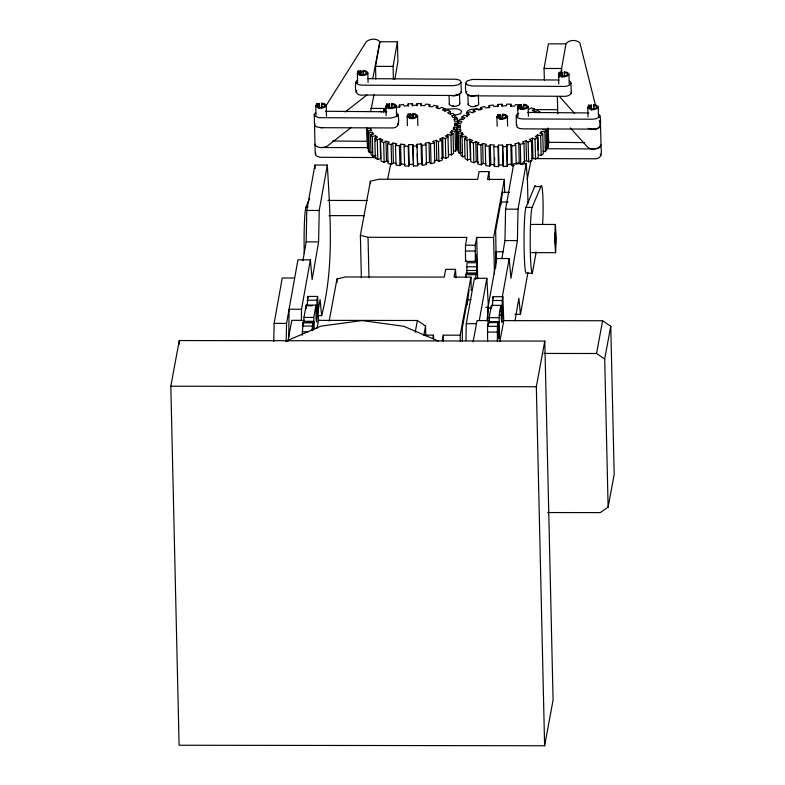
<?xml version="1.0" encoding="UTF-8"?>
<svg xmlns="http://www.w3.org/2000/svg" width="785" height="785" viewBox="0 0 785 785"><rect width="100%" height="100%" fill="white"/><g stroke="black" fill="none" stroke-linecap="round" stroke-linejoin="round"><path stroke-width="1.18" d="M495.649 268.156L495.973 251.759L503.038 251.769M489.477 323.135L489.163 317.68L491.459 305.336L501.262 305.355L501.262 318.769L501.939 322.301L502.518 315.021L502.164 300.498L502.861 296.71L493.058 296.701L492.48 306.013M288.733 337.089L289.096 309.231L301.528 309.251L310.379 259.855L297.937 259.835L286.554 323.42L286.191 341.544M301.391 320.152L301.528 309.251M487.73 321.261L487.907 307.936L496.748 258.54L509.18 258.559L510.947 278.273L517.403 240.583L518.031 209.163L526.156 163.771L513.724 163.761L505.589 209.153L504.961 240.573L501.939 258.236M312.901 330.632L312.852 322.292L303.039 322.282L302.225 335.342M476.564 273.337L466.761 273.327L466.957 262.769L476.76 262.779L476.564 273.337L476.358 274.868L475.906 273.278L466.094 273.268L465.888 277.105M273.759 341.534L274.122 323.4L282.247 278.008L294.679 278.027M302.932 260.708L306.16 241.868L306.788 210.449L314.913 165.056L327.345 165.066C330.092 215.276 334.439 266.37 321.654 315.629L318.268 315.629M310.379 259.855L312.136 279.568L318.592 241.878L319.22 210.458L327.345 165.066M465.947 340.592L466.28 323.675L474.405 278.283L486.847 278.302L488.456 308.122M476.76 262.779L476.24 254.899L475.327 261.385L465.525 261.376L465.466 245.205L466.908 237.433L368.037 237.296L360.384 235.274L370.392 181.247L378.802 179.245L477.663 179.382L479.105 171.611L488.918 171.63L489.428 180.157M475.327 261.385L475.278 245.214L476.721 237.443L493.598 237.472L504.353 179.422L487.475 179.392L488.918 171.63M311.998 330.662L312.852 322.292M487.593 341.524L487.563 326.315L488.27 322.537L498.073 322.557L498.779 339.012C500.85 327.826 497.072 316.335 501.262 305.355M497.396 341.534L497.376 326.334L498.073 322.557M487.043 320.643L488.319 307.367L485.866 307.367M467.203 304.717L469.008 290.028M500.761 205.003L502.429 192.305L509.494 192.315M367.674 78.637L456.389 79.246L459.382 80.099L460.932 81.571L461.276 92.316C459.647 95.613 455.094 95.682 451.885 95.485L363.798 95.014C354.81 96.565 354.908 88.852 355.919 81.611L357.43 80.011M356.105 92.365L356.714 90.668M569.38 80.904L570.94 82.376L571.274 93.13C569.645 96.418 565.092 96.496 561.883 96.29L473.797 95.829C464.808 97.369 464.906 89.657 465.917 82.415L467.428 80.816L472.187 79.462L559.106 80.021M466.113 93.179L466.712 91.482M457.518 121.253L457.459 118.927L454.044 119.457L454.672 121.341L458.185 121.116L458.411 123.039L454.898 123.255L454.711 125.188L460.324 125.217L460.383 127.553M460.324 125.217L460.138 127.15L456.625 127.376L456.713 130.869M317.837 312.528L320.064 299.487L321.654 315.629M515.019 320.722L518.875 298.202L520.465 314.334L514.813 314.324M375.848 79.197L375.524 66.382L379.891 41.762C376.761 37.994 369.863 38.642 366.35 41.644L325.981 105.906M393.393 79.206L393.069 66.401L397.436 41.772L379.891 41.762L372.767 78.608M394.816 79.167L397.936 61.573L397.436 41.772M544.358 80.119L544.064 68.472L548.421 43.852L565.965 43.862C568.674 39.652 576.632 39.338 579.919 43.028L595.472 105.2M560.775 73.182L565.965 43.862M479.36 320.103L486.847 278.302M502.282 297.113L509.18 258.559M520.465 314.334L527.981 272.326M535.615 186.271A29.438 1.972 -89.9 0 0 534.703 186.526L525.96 207.417A33.117 2.227 -89.9 0 0 524.046 242.565A33.117 2.227 -89.9 0 0 526.195 273.239L532.358 273.249L536.214 251.946M170.816 386.22L179.274 340.553L544.79 341.073L553.082 700.083L544.613 745.75L179.098 745.24L170.816 386.22L536.332 386.73L544.79 341.073M287.928 341.377L291.824 320.319L303.883 320.339M314.265 328.876L314.069 322.89L304.256 322.87L303.942 317.425L306.228 305.08L316.041 305.09L316.041 318.514L316.708 322.036L317.297 314.765L316.944 300.233L317.64 296.455L307.828 296.445L307.259 305.748L312.165 305.757M314.069 322.89L313.755 317.434L316.041 305.09M317.052 328.258L318.514 320.358L317.64 296.455M329.19 320.986L336.971 278.969L345.38 276.968L444.251 277.105L445.684 269.334L455.496 269.343L456.007 277.87M415.216 332.192L417.385 320.496L318.514 320.358M423.812 335.381L425.548 326.02L417.385 320.496M432.869 338.482L433.487 335.156L424.94 335.146M442.269 340.719L443.299 335.166L460.177 335.195L470.941 277.144L454.054 277.115L455.496 269.343M465.525 261.376L465.848 259.599M475.749 279.538L475.906 273.278M473.149 341.632L477.054 320.574L489.114 320.594M499.868 341.534L503.744 320.614L502.861 296.71M547.724 512.546L600.211 512.615L608.12 507.12L604.695 359.03L596.541 353.505L602.605 320.751L503.744 320.614M604.695 359.03L610.769 326.275L602.605 320.751M608.12 507.12L614.184 474.366L610.769 326.275M370.638 111.627L373.994 94.808M387.623 179.431L390.714 163.937M522.516 164.693L522.996 162.309M527.186 179.48L530.994 160.405M434.134 160.974L436.794 160.13L438.903 161.357L442.23 160.071L441.719 140.28L438.403 141.555L436.293 140.329L432.751 141.457L434.272 142.88L434.772 162.681L431.034 163.653L430.533 143.851L429.012 142.428L425.107 143.243L425.98 144.793L426.49 164.585L422.467 165.223L421.967 145.421L421.094 143.871L416.992 144.312L417.689 165.743L413.548 165.998L412.861 144.577L408.71 144.646L409.221 164.448L408.72 166.086L404.618 165.969L404.108 146.167L404.609 144.528L400.585 144.214L399.418 145.804L399.918 165.606L396.003 165.115L395.503 145.313L396.67 143.724L392.912 143.056L391.126 144.528L391.627 164.33L388.055 163.476L387.554 143.675L389.35 142.203L386.004 141.192L383.659 142.497L380.568 141.329L381.078 161.121L384.159 162.299L386.514 160.984L388.742 161.661M421.241 106.053L421.182 103.728L417.08 103.6L416.58 105.239L412.439 105.318L412.253 103.689L408.112 103.944L408.171 106.279M408.72 166.086L408.22 146.285L408.71 144.646M421.182 103.728L420.691 105.367L424.714 105.671L425.882 104.081L429.797 104.572L429.856 106.907M456.841 125.119L457.429 123.186L460.913 123.294L461.894 121.381L458.577 120.959L458.636 123.294M514.214 165.419L512.212 165.733L511.702 145.941L510.829 144.391L506.737 144.832L507.424 166.263L503.293 166.518L502.596 145.097L498.455 145.166L498.956 164.968L498.455 166.606L494.354 166.479L493.853 146.687L494.344 145.048L490.321 144.734L489.153 146.324L489.654 166.126L485.748 165.635L485.238 145.833L486.415 144.244L482.657 143.567L480.862 145.048L481.362 164.85L477.8 163.996L477.29 144.195L479.085 142.723L475.749 141.712L473.394 143.017L470.313 141.84L470.814 161.641L473.895 162.819L476.25 161.504L478.477 162.181M498.455 166.606L497.955 146.805L498.455 145.166M497.906 106.799L497.847 104.464L501.988 104.209L502.174 105.838L506.325 105.759L506.816 104.12L510.927 104.238L510.427 105.877L514.45 106.191L515.617 104.601L519.533 105.092M494.354 166.479L494.678 157.854M545.526 147.472L547.851 147.541L548.44 145.608L547.999 128.141M321.536 107.457L321.683 103.178L324.146 103.561L326.197 105.053L326.511 116.288M363.151 74.82L363.288 70.542L365.761 70.925L367.802 72.426L368.087 82.484M391.646 107.859L391.784 103.581L394.256 103.963L396.307 105.455L396.592 115.513M412.93 117.887L413.077 113.609L415.54 113.982L417.591 115.483L417.875 125.541M502.665 118.407L502.812 114.119L505.285 114.502L507.326 116.003L507.61 126.061M523.448 108.624L523.595 104.346L526.058 104.729L528.109 106.22L528.393 116.278M564.287 76.165L564.435 71.886L566.898 72.269L568.948 73.761L569.233 83.818M593.558 109.027L593.695 104.748L596.168 105.131L598.209 106.623L598.504 116.68M531.416 224.422L555.358 224.461L554.642 239.062L555.564 252.672L531.622 252.633M555.564 252.672L556.28 238.061L555.358 224.461M396.346 112.677L398.024 114.855L396.935 116.415L390.979 118.035L318.808 117.681L314.854 116.121L314.245 114.473L315.511 112.844M398.024 114.855C399.28 121.636 399.575 128.573 391.224 127.935L320.849 127.7L316.09 126.709L314.569 125.227L314.903 123.53M598.258 113.845L599.809 115.218L599.612 116.828L596.266 118.751L592.891 119.202L522.516 118.967L519.091 118.506L516.765 117.289L516.569 114.796L518.669 113.334M546.321 148.748L593.646 148.905L598.464 147.943L600.692 145.716C601.948 152.506 602.242 159.433 593.892 158.796L532.014 158.599M304.266 253.535A33.117 2.227 -89.9 0 1 305.993 207.112L309.683 198.311M532.358 273.249A33.117 2.227 -89.9 0 1 530.209 242.575A33.117 2.227 -89.9 0 1 532.122 207.426L540.865 186.536L534.703 186.526M461.021 82.415L458.558 84.741L453.426 85.693L361.708 85.153L358.392 84.584L355.86 82.464M571.029 83.23C569.39 86.517 564.837 86.595 561.628 86.399L471.707 85.967L467.134 84.809L465.858 83.279M599.279 120.458L600.545 125.993C598.17 129.986 592.037 129.8 588.151 128.308M600.545 125.993L601.045 145.794C598.337 150.013 590.389 150.318 587.101 146.638L570.352 127.926M326.236 105.681L324.431 107.378L322.036 108.016A4.298 1.629 -1.7 0 1 318.769 107.967L315.845 106.299A7.791 2.944 -1.7 0 1 316.208 104.925L317.336 104.12L316.453 103.689L316.512 106.053M367.851 73.044L366.046 74.752L363.651 75.389A4.298 1.629 -1.7 0 1 360.374 75.331L357.46 73.672A7.791 2.944 -1.7 0 1 357.813 72.289L358.941 71.484L358.058 71.062L358.117 73.417M396.346 106.083L394.541 107.781L392.147 108.428A4.298 1.629 -1.7 0 1 388.869 108.369L385.955 106.701A7.791 2.944 -1.7 0 1 386.308 105.327L387.437 104.523L386.554 104.101L386.622 106.456M417.63 116.101L415.824 117.809L413.43 118.447A4.298 1.629 -1.7 0 1 410.153 118.398L407.238 116.729A7.791 2.944 -1.7 0 1 407.592 115.346L408.72 114.541L407.847 114.119L410.79 113.982L410.83 115.375L409.113 115.552A5.534 2.09 -1.7 0 0 408.867 116.504C410.555 118.525 414.755 118.26 416.197 116.101L415.353 114.865L412.841 114.345M459.5 93.376L459.765 103.983L458.852 105.19L455.565 106.328A4.298 1.629 -1.7 0 1 452.288 106.279L449.373 104.611A7.791 2.944 -1.7 0 1 449.422 103.679M478.389 94.838L478.624 104.268L477.712 105.475L474.425 106.613A4.298 1.629 -1.7 0 1 471.147 106.554L468.233 104.896A7.791 2.944 -1.7 0 1 468.282 103.963M507.375 116.622L505.56 118.329L503.165 118.967A4.298 1.629 -1.7 0 1 499.898 118.908L496.983 117.25A7.791 2.944 -1.7 0 1 497.337 115.866L498.465 115.061L497.582 114.639L497.641 116.994M528.148 106.848L526.342 108.546L523.948 109.184A4.298 1.629 -1.7 0 1 520.681 109.135L517.757 107.466A7.791 2.944 -1.7 0 1 518.12 106.093L519.248 105.288L518.365 104.856L518.483 109.576M568.988 74.389L567.182 76.086L564.788 76.724A4.298 1.629 -1.7 0 1 561.51 76.675L558.596 75.007A7.791 2.944 -1.7 0 1 558.959 73.623L560.088 72.828L559.205 72.397L559.322 77.116M598.258 107.251L597.346 108.448L594.059 109.596A4.298 1.629 -1.7 0 1 590.781 109.537L587.867 107.869A7.791 2.944 -1.7 0 1 588.22 106.495L589.349 105.69L588.465 105.269L588.534 107.624M376.211 157.579L319.819 157.275L315.864 155.724L315.658 153.222M599.936 116.023C601.192 122.803 601.487 129.741 593.136 129.103L522.761 128.868L519.346 128.406L517.021 127.19L516.815 124.697M458.254 127.621L458.195 125.286L457.606 127.219L454.123 127.121L453.141 129.025L456.458 129.446L456.958 149.248L455.585 151.112L453.367 150.838M429.797 104.572L428.62 106.161L432.378 106.838L434.174 105.357L437.745 106.21L437.804 108.536M399.918 165.606L401.086 164.016L400.585 144.214M458.577 120.959L459.951 119.094L463.278 119.516L465.034 117.701L462.002 116.975L462.061 119.31M455.585 151.112L455.084 131.311L456.458 129.446M489.654 166.126L490.821 164.536L490.321 144.734M543.112 151.358L545.32 151.633L544.819 131.831L546.193 129.967L542.877 129.545M545.32 151.633L546.703 149.758L546.193 129.967M455.084 131.311L451.758 130.899L450.001 132.704L453.033 133.43L453.534 153.232L451.424 154.969L448.392 154.243M544.819 131.831L541.503 131.419L539.746 133.224L542.769 133.95L543.279 153.742L541.159 155.489L538.137 154.763M459.196 93.994L455.29 95.711A4.298 1.629 -1.7 0 1 452.023 95.662L451.159 95.456M437.745 106.21L435.95 107.682L439.286 108.703L441.641 107.388L444.722 108.566L444.791 110.891M391.627 164.33L393.422 162.848L396.239 163.358M462.002 116.975L464.112 115.238L467.144 115.964L469.597 114.316L466.977 113.325L467.065 116.818M451.424 154.969L450.924 135.167L453.033 133.43M522.123 107.359L523.909 105.877M481.362 164.85L483.158 163.368L485.974 163.879M541.159 155.489L540.659 135.687L542.769 133.95M345.174 111.98L366.968 94.946M351.356 127.327L328.611 145.107C325.088 148.12 318.259 148.728 315.07 145.029L315.001 144.175M450.924 135.167L447.892 134.441L445.438 136.09L448.058 137.09L445.291 138.621L442.671 137.63L439.61 139.043L441.719 140.28M540.659 135.687L537.627 134.961L535.174 136.61L537.794 137.601L538.304 157.402L535.527 158.943L532.907 157.952L532.407 138.15L535.027 139.141L537.794 137.601M358.058 71.062L361.012 70.925L361.051 72.318L359.324 72.495A5.534 2.09 -1.7 0 0 359.079 73.447C360.766 75.468 364.976 75.203 366.409 73.044L365.575 71.808L363.062 71.288M316.453 103.689L319.397 103.561L319.436 104.954L317.719 105.131A5.534 2.09 -1.7 0 0 317.474 106.083C319.161 108.094 323.361 107.83 324.804 105.671L323.96 104.444L321.448 103.914M386.554 104.101L389.507 103.963L389.546 105.357L387.819 105.533A5.534 2.09 -1.7 0 0 387.574 106.485C389.272 108.497 393.471 108.242 394.914 106.083L394.07 104.847L391.558 104.326M559.205 72.397L562.148 72.269L562.188 73.662L560.47 73.839A5.534 2.09 -1.7 0 0 560.225 74.791C561.913 76.802 566.113 76.537 567.555 74.379L566.711 73.152L564.199 72.622M497.582 114.639L500.526 114.502L500.565 115.895L498.848 116.072A5.534 2.09 -1.7 0 0 498.603 117.024C500.29 119.045 504.5 118.78 505.933 116.622L505.098 115.385L502.577 114.865M518.365 104.856L521.309 104.729L521.348 106.122L519.631 106.299A5.534 2.09 -1.7 0 0 519.385 107.251C521.073 109.262 525.273 109.007 526.715 106.838L525.871 105.612L523.36 105.082M588.465 105.269L591.419 105.131L591.458 106.525L589.731 106.701A5.534 2.09 -1.7 0 0 589.486 107.653C591.183 109.665 595.383 109.409 596.826 107.251L595.982 106.014L593.47 105.494M380.568 141.329L382.923 140.015L380.126 138.7L377.3 139.789L374.818 138.337L375.318 158.138L377.811 159.59L380.627 158.501L380.126 138.7M444.722 108.566L442.377 109.871L445.173 111.185L447.99 110.096L450.482 111.549L450.541 113.874M466.977 113.325L469.744 111.784L472.364 112.775L475.425 111.362L473.316 110.126L473.375 112.461M470.313 141.84L472.658 140.535L469.862 139.22L467.046 140.309L464.553 138.857L465.063 158.658L467.546 160.111L470.362 159.021L469.862 139.22M529.031 109.213L531.376 107.908L534.467 109.086L534.526 111.411M441.131 158.374L443.172 157.432L445.792 158.423L448.559 156.882L447.892 134.441M534.467 109.086L532.112 110.391L534.909 111.706L537.735 110.616L540.217 112.069L538.333 112.795M383.649 111.784L385.69 110.842L383.571 109.615L383.629 111.941M532.407 138.15L529.345 139.563L531.465 140.8L531.965 160.591L528.648 161.877L526.539 160.65L523.88 161.494M285.76 341.289L320.761 326.167L362.13 320.574L403.765 326.285L438.354 341.033M383.571 109.615L386.897 108.33M374.818 138.337L377.634 137.257L375.485 135.687L372.316 136.512L370.52 134.843L373.699 134.019L372.276 132.263L368.872 132.793L367.841 130.967L371.256 130.428L370.628 128.544L367.105 128.769L367.615 148.571L366.919 128.014M450.482 111.549L447.656 112.638L449.805 114.198L452.984 113.374L454.78 115.042L454.868 118.535M473.316 110.126L476.632 108.85L478.742 110.077L482.284 108.948L480.763 107.525L484.502 106.554L486.023 107.977L489.928 107.172L489.055 105.612L493.068 104.984L493.942 106.544L498.043 106.093L497.847 104.464M464.553 138.857L467.379 137.777L465.23 136.207L462.051 137.032L460.255 135.363L463.435 134.539L462.022 132.773L458.607 133.313L457.576 131.487L460.991 130.948L460.363 129.064L456.85 129.289L456.625 127.376M516.196 163.947L515.725 145.313L514.852 143.753L518.748 142.948L519.248 162.75L520.769 164.173L524.508 163.192L524.007 143.4L522.486 141.977L526.029 140.849L528.138 142.075L531.465 140.8M476.544 95.358L474.15 95.996A4.298 1.629 -1.7 0 1 470.882 95.947L468.223 94.72M455.908 94.857L456.733 94.583M475.033 105.759L475.857 105.484M454.78 115.042L451.601 115.876L453.014 117.632L456.428 117.093L457.459 118.927M370.52 134.843L371.02 154.645L372.816 156.313L375.995 155.489M430.533 143.851L434.272 142.88M460.255 135.363L460.766 155.165L462.551 156.833L464.671 156.284M518.748 142.948L520.269 144.371L524.007 143.4M396.288 107.457L400.183 106.652L399.31 105.102L403.333 104.464L404.206 106.024L408.298 105.573L408.112 103.944M425.617 163.035L429.513 162.23L431.034 163.653M516.324 163.358L519.248 162.75M367.841 130.967L368.342 150.759L369.372 152.594L371.648 152.231M421.967 145.421L425.98 144.793M457.576 131.487L458.087 151.279L459.107 153.114L461.384 152.751M511.702 145.941L515.725 145.313M417.689 165.743L417.502 164.114L421.594 163.663L422.467 165.223M507.424 166.263L507.238 164.634L511.339 164.183L512.212 165.733M413.047 146.196L417.188 145.941M502.783 146.716L506.924 146.461M454.181 115.395L460.55 113.756L461.688 111.264C457.626 106.662 450.139 110.106 444.997 108.879M320.849 127.7L322.694 127.602M409.221 164.448L413.361 164.369L413.548 165.998M498.956 164.968L503.097 164.889L503.293 166.518M375.524 66.382L393.069 66.401M544.064 68.472L561.609 68.491L561.667 70.817M327.953 200.43L367.056 200.489M508.023 202.02L500.958 202.01L495.669 230.682L496.14 258.942M305.993 207.112L308.054 207.112M525.96 207.417L532.122 207.426M505.589 209.153L518.031 209.163M306.788 210.449L319.22 210.458M329.052 215.61L364.485 215.659M504.961 240.573L517.403 240.583M306.16 241.868L318.592 241.878M465.466 245.205L475.278 245.214M465.279 251.023L475.092 251.033M466.977 266.772L476.789 266.792M466.908 270.482L476.721 270.501M465.829 274.691L475.641 274.701M471.069 299.733L467.536 299.723L462.267 328.169L462.365 341.151M307.131 300.223L316.944 300.233M492.352 300.478L502.164 300.498M487.907 307.936L491.292 307.936M500.094 311.537L502.547 311.537M500.065 315.021L502.518 315.021M303.942 317.425L313.755 317.434M489.163 317.68L498.975 317.699M304.03 321.31L313.843 321.33M489.261 321.575L499.064 321.585M274.122 323.4L286.554 323.42M466.28 323.675L476.456 323.685M302.343 326.06L312.145 326.069M487.563 326.315L497.376 326.334M302.147 331.8L308.279 331.81M487.367 332.055L497.18 332.075M544.054 353.436L596.541 353.505M321.359 147.501L367.468 147.649M370.863 108.359L386.662 108.467M480.862 109.164C476.367 109.547 469.813 107.751 466.673 112.118L467.889 114.512M534.34 109.547L557.428 109.704M527.5 112.432L588.76 112.942M325.589 111.264L386.848 111.774M547.861 142.291L584.619 142.595M332.467 141.015L367.998 141.31M493.853 146.687L497.955 146.805M404.108 146.167L408.22 146.285M490.821 164.536L494.854 164.84M401.086 164.016L405.119 164.32M485.238 145.833L489.153 146.324M395.503 145.313L399.418 145.804M452.965 105.563L453.602 105.661M477.29 144.195L480.862 145.048M387.554 143.675L391.126 144.528M380.009 111.264L381.755 111.931M559.489 96.545L574.64 113.472M600.25 154.076L600.947 155.616M397.583 123.206L398.28 124.756M488.319 307.367L488.761 308.093M493.058 296.701L493.314 298.437M307.828 296.445L308.093 298.172M457.125 147.168L457.351 149.091L456.85 129.289M600.957 144.95L601.045 145.794M571.186 92.277L571.274 93.13M557.831 113.766L557.33 96.614M461.188 91.472L461.276 92.316M526.156 163.771L527.412 179.078L528.001 203.286M314.913 165.056L315.207 168.589M478.575 103.649L478.624 104.268M459.716 103.365L459.765 103.983M593.695 104.748L593.823 109.468M591.419 105.131L591.547 110.067M590.497 106.142L590.556 108.497M587.798 107.417L588.034 116.847M564.435 71.886L564.552 76.606M562.148 72.269L562.266 76.979M561.236 73.27L561.324 76.812M558.528 74.546L558.763 83.975M548.273 128.21L548.656 143.351L548.313 136.776M548.107 128.622L548.165 130.958M547.38 128.897L547.851 147.541M541.503 131.419L541.562 133.744M537.627 134.961L538.019 150.102M535.027 139.141L535.527 158.943M528.138 142.075L528.648 161.877M526.029 140.849L526.539 160.65M523.595 104.346L523.713 109.066M521.309 104.729L521.407 108.477M520.396 105.74L520.484 109.272M520.269 144.371L520.769 164.173M517.688 107.005L517.923 116.445M516.157 115.64L516.412 125.541M510.927 104.238L510.986 106.574M510.829 144.391L511.339 164.183M506.737 144.832L507.238 164.634M501.988 104.209L502.047 106.534M502.135 115.562L502.223 119.163M502.596 145.097L503.097 164.889M500.526 114.502L500.653 119.438M499.613 115.513L499.702 119.055M496.905 116.788L497.15 126.218M489.055 105.612L489.114 107.947M482.657 143.567L483.158 163.368M480.763 107.525L480.822 109.861M475.749 141.712L476.25 161.504M473.394 143.017L473.895 162.819M467.919 94.995L468.164 104.434M467.046 140.309L467.546 160.111M465.23 136.207L465.319 139.701M462.022 132.773L462.08 135.108M462.051 137.032L462.551 156.833M460.363 129.064L460.422 131.399M458.185 121.116L458.244 123.451M458.607 133.313L459.107 153.114M454.898 123.255L454.957 125.58M454.123 127.121L454.181 129.446M451.758 130.899L451.846 134.392M449.089 95.888L449.305 104.15M445.291 138.621L445.792 158.423M442.671 137.63L443.172 157.432M438.403 141.555L438.903 161.357M436.293 140.329L436.794 160.13M429.012 142.428L429.513 162.23M421.094 143.871L421.594 163.663M417.08 103.6L417.139 105.936M416.992 144.312L417.09 147.806M417.237 153.634L417.502 164.114M413.077 113.609L413.195 118.319M412.253 103.689L412.311 106.014M412.4 115.042L412.488 118.643M412.861 144.577L413.361 164.369M410.79 113.982L410.908 118.702M409.868 114.993L409.966 118.535M407.17 116.268L407.405 125.698M404.609 144.528L404.667 146.854M399.31 105.102L399.369 107.427M392.912 143.056L393.422 162.848M391.784 103.581L391.911 108.301M389.507 103.963L389.605 107.712M388.585 104.974L388.683 108.507M385.886 106.24L386.122 115.68M386.004 141.192L386.514 160.984M383.659 142.497L384.159 162.299M377.3 139.789L377.811 159.59M375.485 135.687L375.632 141.506M372.276 132.263L372.335 134.588M372.316 136.512L372.816 156.313M370.628 128.544L370.687 130.879M368.872 132.793L369.372 152.594M363.288 70.542L363.406 75.262M361.012 70.925L361.11 74.683M360.089 71.935L360.178 75.478M357.391 73.211L357.626 82.641M321.683 103.178L321.801 107.898M319.397 103.561L319.524 108.487M318.484 104.572L318.573 108.104M315.776 105.838L316.021 115.277M314.245 114.473L315.256 154.076M536.332 386.73L544.613 745.75M504.353 179.422L504.667 192.767M493.598 237.472L494.442 273.867M491.459 305.336L491.508 307.671M488.27 322.537L488.319 324.97M476.721 237.443L477.673 278.793M470.941 277.144L471.245 290.489M460.177 335.195L460.324 341.259M443.299 335.166L443.437 341.249M433.487 335.156L433.575 338.806M425.548 326.02L425.774 335.813M370.392 181.247L370.451 183.67M368.037 237.296L368.96 277.331M360.384 235.274L361.365 277.733M336.971 278.969L337.059 282.61M306.228 305.08L306.307 308.574M303.039 322.282L303.098 324.705M179.274 340.553L179.363 344.232M542.592 223.99A20.351 1.364 -89.9 0 0 542.857 196.093A29.438 1.972 -89.9 0 0 540.865 186.536M555.123 237.237L555.505 244.449L555.417 232.674L555.123 237.237"/></g></svg>
